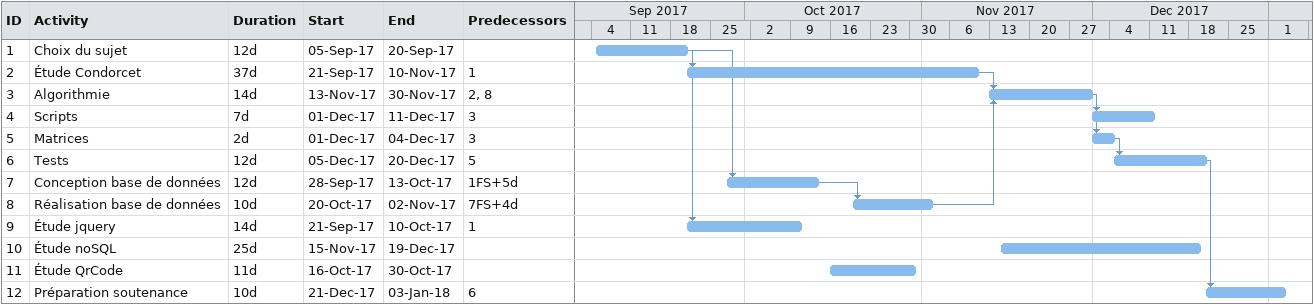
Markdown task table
| ID | Task | Duration | Start | Finish | Predecessors |
|---|---|---|---|---|---|
| 1 | Choix du sujet | 12d | 2017-09-05 | 2017-09-20 |  |
| 2 | Étude Condorcet | 37d | 2017-09-21 | 2017-11-10 | 1 |
| 3 | Algorithmie | 14d | 2017-11-13 | 2017-11-30 | 2, 8 |
| 4 | Scripts | 7d | 2017-12-01 | 2017-12-11 | 3 |
| 5 | Matrices | 2d | 2017-12-01 | 2017-12-04 | 3 |
| 6 | Tests | 12d | 2017-12-05 | 2017-12-20 | 5 |
| 7 | Conception base de données | 12d | 2017-09-28 | 2017-10-13 | 1FS+5d |
| 8 | Réalisation base de données | 10d | 2017-10-20 | 2017-11-02 | 7FS+4d |
| 9 | Étude jquery | 14d | 2017-09-21 | 2017-10-10 | 1 |
| 10 | Étude noSQL | 25d | 2017-11-15 | 2017-12-19 |  |
| 11 | Étude QrCode | 11d | 2017-10-16 | 2017-10-30 |  |
| 12 | Préparation soutenance | 10d | 2017-12-21 | 2018-01-03 | 6 |
